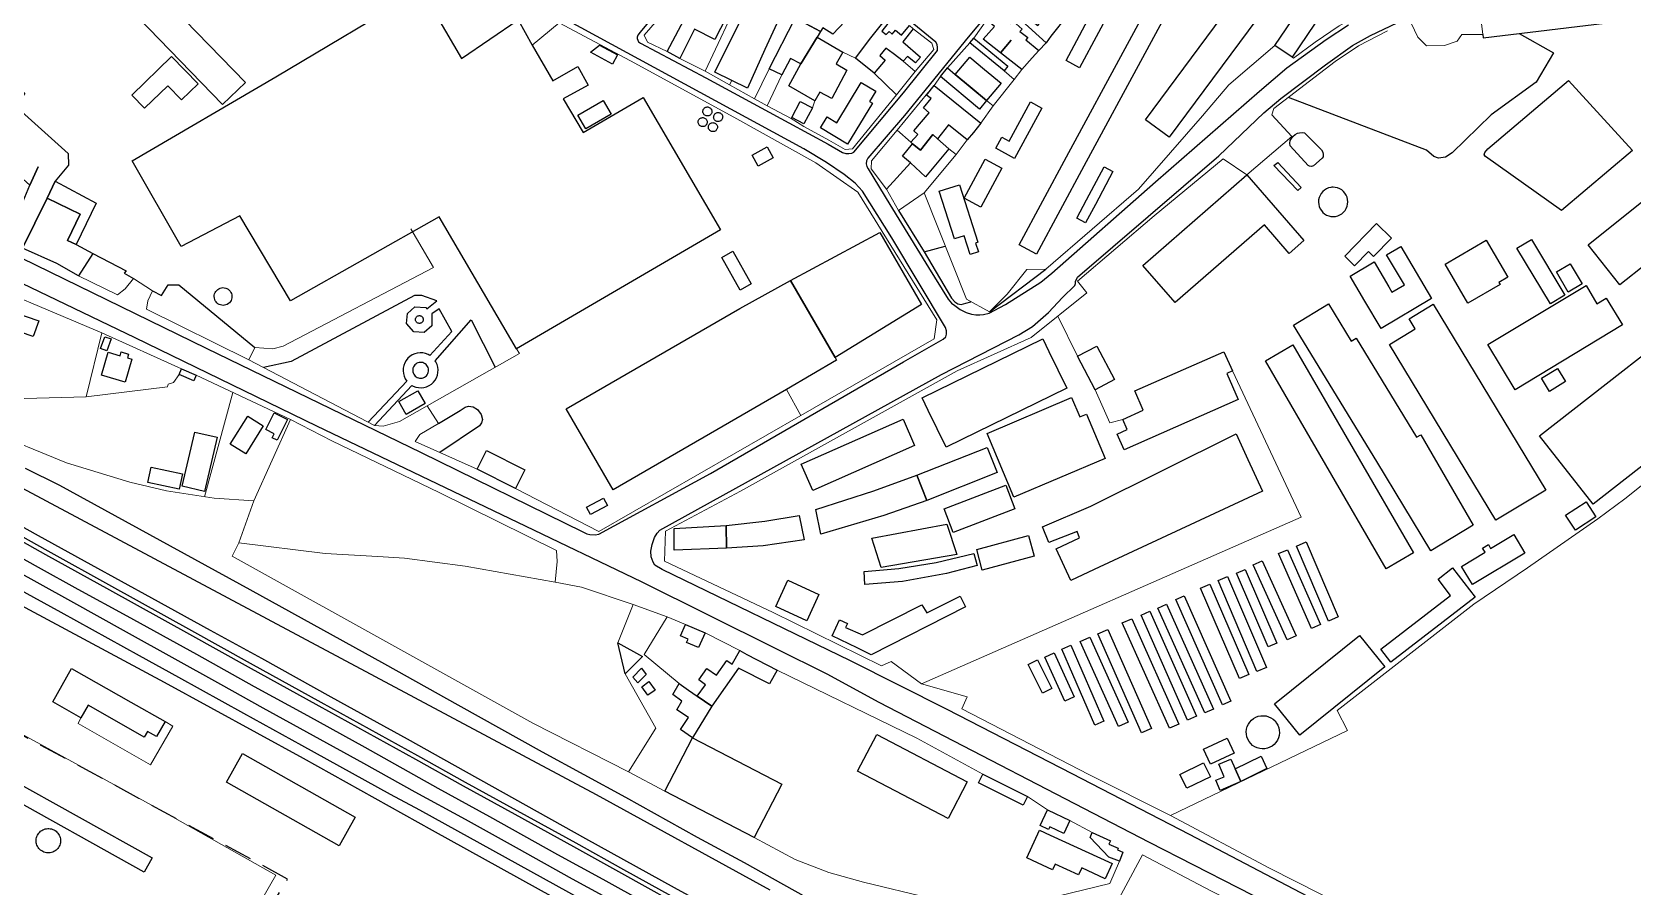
# Model space of a CAD drawing. Header units: metres. Extents: x -1319 to 2200, y -1209 to 1268.
# Drawn here: x -383 to 187, y -133 to 171 of the extents above; entities that cross this region are included whole.
import ezdxf

# ---------------------------------------------------------------- set-up
doc = ezdxf.new("R2010")
doc.units = ezdxf.units.M
doc.linetypes.add('DASHED', pattern=[15, 10, -5])
for name, color, linetype, lineweight, true_color in [('CALE_FERATA', 7, 'Continuous', 25, 0xa7b2b0), ('CLADIRI_CONTUR', 7, 'Continuous', 25, 0x4b5962), ('LIMITA_INTERVENTIE', 7, 'DASHED', 25, 0xb65143), ('PARCELE_CONTUR', 7, 'Continuous', 13, 0xb58c63), ('PAVAJ', 7, 'Continuous', 25, 0xd1d6d2), ('STRAZI', 7, 'Continuous', 25, 0xc4cccb)]:
    doc.layers.add(name, color=color, linetype=linetype, lineweight=lineweight, true_color=true_color)

msp = doc.modelspace()

# ---------------------------------------------------------------- linework, layer by layer
at = {"layer": 'CALE_FERATA'}
for points in [[(-634.89, 104.24), (-617.71, 93.17), (-597.64, 79.84), (-573.21, 68.67), (-554.71, 58.71), (-519.59, 39.44), (-482.85, 19.73), (-450.76, 1.71), (-391.86, -30.41), (-335.97, -60.48), (-286.45, -87.59), (-240.52, -113.23), (-184.91, -143.92), (-132.42, -173.74)], [(-148.1, -148.17), (-179.57, -130.81), (-195.72, -121.94), (-219.97, -108.39), (-238.35, -98.39), (-264.36, -83.78), (-284.8, -72.46), (-303.74, -62.13), (-324.32, -50.63), (-349.05, -37), (-366.5, -27.44), (-380.62, -19.62), (-402.65, -7.48), (-420.62, 2.5), (-445.62, 16.4), (-467.81, 28.63), (-489.61, 40.79), (-505.28, 49.51), (-518.4, 57.06), (-532.86, 64.9), (-539.68, 68.45), (-553.27, 75.67), (-561.47, 79.88), (-572.48, 85.08)], [(-531.05, 68.52), (-519.92, 64.73), (-507.46, 59.82), (-488.56, 51.18), (-459.33, 35.14), (-440.58, 24.81), (-418.64, 12.65), (-398.13, 1.36), (-380.73, -8.31), (-362.01, -18.6), (-340.44, -30.43), (-319.52, -42), (-301.32, -51.97), (-276.56, -65.67), (-262.57, -73.47), (-249.34, -80.61), (-236.49, -87.9), (-185.87, -116.18), (-154.33, -133.65), (-129.2, -147.38)], [(-498.01, 55.5), (-483.65, 50.52), (-472.44, 46.19), (-462.03, 42.02), (-450.02, 36.89), (-404.31, 18.06), (-182.12, -100.54), (-120.22, -134.38)], [(-512.77, 42.96), (-488.97, 28.85), (-472.41, 19.4), (-449.77, 6.91), (-425.6, -6.42), (-404.35, -18.18), (-372.71, -35.61), (-344.76, -51), (-330.8, -58.72), (-307.65, -71.47), (-286.96, -82.9), (-255.5, -100.33), (-244.98, -105.9), (-210.04, -125.31), (-147.92, -159.64), (-131.73, -168.46)], [(-385.38, 15.7), (-373.18, 9.7), (-305.38, -27.55), (-257.47, -54), (-231.39, -68.54), (-201.29, -85.35), (-171.69, -101.43), (-146.09, -115.72), (-129.42, -124.66)], [(-146.97, -143.04), (-172.97, -128.61), (-190, -119.16), (-210.99, -107.59), (-229.31, -97.48), (-246.34, -88.03), (-263.48, -78.5), (-280.7, -68.98), (-305.86, -55.13), (-326.77, -43.49), (-355.31, -27.7), (-378, -15.12), (-396.88, -4.57)], [(-146.24, -141.73), (-172.24, -127.3), (-189.28, -117.85), (-210.27, -106.27), (-228.58, -96.16), (-245.61, -86.72), (-262.75, -77.19), (-279.97, -67.67), (-305.13, -53.82), (-326.05, -42.18), (-354.58, -26.39), (-377.27, -13.81), (-396.16, -3.26)], [(-390, -20.01), (-369.3, -31.51), (-349.45, -42.61), (-315.86, -61.18), (-300.84, -69.64), (-264.91, -89.38), (-246.63, -99.49), (-228.79, -109.31), (-210.63, -119.38), (-190.59, -130.52), (-167.55, -143.04)], [(-129.42, -124.66), (-97.4, -142.63)]]:
    msp.add_lwpolyline(points, dxfattribs=at)
at = {"layer": 'CLADIRI_CONTUR'}
for points in [[(18.84, 224.01), (41.1, 266.62), (79.21, 339.17), (84.29, 336.23), (46.37, 264.14), (23.81, 221.3), (-9.99, 158.22), (-14.72, 160.85), (18.84, 224.01)], [(-31.53, 95.26), (-14.61, 126.54), (7.08, 166.66), (64.01, 271.93), (70.18, 268.59), (13.25, 163.32), (-8.44, 123.21), (-25.36, 91.92), (-31.53, 95.26)], [(82.06, 232.28), (90.48, 226.03), (21.9, 133.55), (13.48, 139.79), (82.06, 232.28)], [(-345.83, 193.17), (-306.98, 153.06), (-315.09, 145.21), (-360.18, 191.77), (-332.29, 218.79), (-326.05, 212.34), (-345.83, 193.17)], [(65.68, 162.1), (59.59, 166.22), (83.7, 201.88), (88.17, 208.49), (94.27, 204.37), (89.8, 197.76), (65.68, 162.1)], [(-131.42, 173.71), (-129.53, 177.4), (-131.26, 178.29), (-128.84, 183.92), (-137, 188.09), (-134.96, 191.81), (-129.25, 188.49), (-127.49, 190.7), (-134.25, 195.78), (-132.4, 198.21), (-122.57, 190.07), (-127.95, 183.5), (-120.84, 180.05), (-122.56, 176.52), (-117.73, 174.09), (-122.02, 164.79), (-128.23, 150.99), (-133.8, 153.8), (-133.8, 153.8), (-139.84, 156.66), (-131.42, 173.71)], [(-144.88, 186.77), (-148.49, 189.03), (-146.29, 192), (-138.88, 188.37), (-133.1, 185.26), (-135.14, 180.97), (-133.72, 180.33), (-139.82, 168.4), (-147.11, 172.03), (-152.35, 161.63), (-156.84, 164.04), (-144.88, 186.77)], [(-117.09, 178.47), (-106.7, 192.03), (-102.19, 188.48), (-106.3, 183.34), (-107.54, 184.22), (-110.77, 179.6), (-105.36, 176.76), (-101.64, 181.43), (-97.29, 177.84), (-93.58, 174.75), (-97.78, 170.24), (-101.37, 172.54), (-102.21, 171.2), (-107.6, 173.99), (-111.38, 175.74), (-117.09, 178.47)], [(-27.41, 180.41), (-26.31, 181.57), (-30.26, 185.18), (-29.77, 185.66), (-32.23, 187.82), (-30.14, 190.55), (-27.98, 188.85), (-25.73, 191.59), (-14.69, 182.93), (-17.06, 179.72), (-14.12, 177.16), (-20.23, 169.49), (-21.86, 167.21), (-30.67, 175.09), (-29.18, 176.85), (-31.75, 179.01), (-30.43, 180.58), (-26.34, 177.15), (-27.67, 175.57), (-27.67, 175.57), (-24.89, 173.34), (-22.44, 176.28), (-27.41, 180.41)], [(-347.26, 125.15), (-296.16, 155.09), (-244.33, 186.06), (-230.02, 161.52), (-209.9, 175.3), (-204.94, 166.29), (-197.59, 153.66), (-188.64, 158.68), (-184.94, 152.09), (-193.83, 147.21), (-186.75, 135.18), (-165.37, 147.7), (-137.85, 100.63), (-210.47, 58.16), (-238, 105.24), (-290.96, 75.29), (-308.97, 105.53), (-329.84, 94.69), (-347.26, 125.15)], [(-79.26, 161), (-83.14, 156.33), (-89.78, 161.75), (-84.31, 168.94), (-76.75, 178.44), (-75.62, 177.38), (-80.34, 171.3), (-78.79, 170.08), (-77.83, 171.17), (-76.67, 170.22), (-75.47, 171.67), (-73.44, 169.89), (-70.58, 173.33), (-69.18, 172.11), (-72.95, 167.49), (-72.95, 167.49), (-66.62, 162.06), (-68.41, 160), (-71.27, 162.28), (-72.75, 160.57), (-76.38, 163.36), (-78.98, 165.2), (-81.15, 162.61), (-79.26, 161)], [(-34.42, 174.03), (-33.57, 174.92), (-30.47, 172.02), (-31.23, 171.22), (-28.45, 169), (-29.14, 168.24), (-24.54, 164.41), (-26.85, 161.81), (-30.54, 157.67), (-38.1, 163.63), (-44.29, 168.52), (-40.3, 173), (-43.06, 175.29), (-40.1, 178.93), (-34.42, 174.03)], [(-109.18, 159.65), (-112.96, 161.6), (-116.02, 155.79), (-120.45, 157.89), (-111.38, 175.74), (-107.6, 173.99), (-102.21, 171.2), (-103.4, 169.19), (-109.18, 159.65)], [(-176.29, 159.59), (-184.1, 163.83), (-180.87, 166.27), (-174.5, 162.86), (-176.29, 159.59)], [(-98.22, 147.32), (-102.46, 149.63), (-104.26, 146.49), (-113.46, 151.88), (-109.18, 159.65), (-103.4, 169.19), (-94.33, 163.79), (-96.68, 159.67), (-92.8, 157.38), (-98.22, 147.32)], [(-35.5, 158.83), (-36.88, 157.14), (-49.06, 167.1), (-47.68, 168.79), (-35.5, 158.83)], [(-34.36, 168.14), (-34.36, 168.14), (-38.1, 163.63), (-34.36, 168.14)], [(-333.28, 162.3), (-323.85, 152.58), (-329.75, 146.87), (-334.62, 151.89), (-342.92, 143.84), (-347.48, 148.54), (-333.28, 162.3)], [(-48.98, 151.49), (-54.26, 155.88), (-49.1, 162.07), (-43.83, 157.67), (-37.93, 152.76), (-43.08, 146.57), (-48.98, 151.49)], [(-43.08, 146.57), (-45.58, 143.57), (-59.55, 155.21), (-57.05, 158.21), (-54.26, 155.88), (-43.08, 146.57)], [(-409.67, 113.71), (-407.18, 112.69), (-404.04, 118.91), (-386.17, 110.78), (-383.76, 116.42), (-380.77, 123.01), (-383.76, 116.42), (-399.24, 130.33), (-395.09, 135.23), (-397.1, 136.99), (-420.94, 111), (-425.99, 113.82), (-401.14, 140.63), (-389.8, 152.79), (-385.55, 149.16), (-389.14, 144.79), (-370.14, 127.71), (-369.96, 123.54), (-374.68, 117.87), (-377.61, 111.86), (-386.39, 94.09), (-412.42, 107.6), (-409.67, 113.71)], [(-82.54, 149.92), (-84.77, 146.25), (-83.76, 145.63), (-92.61, 131.04), (-102.22, 136.87), (-99.84, 140.79), (-96.41, 138.71), (-87.7, 153.05), (-82.54, 149.92)], [(-63.49, 142.25), (-65.5, 143.98), (-62.88, 147.31), (-64.49, 148.58), (-61.81, 151.92), (-45.12, 138.52), (-47.8, 135.18), (-49.99, 132.56), (-56.63, 137.9), (-60.62, 133.01), (-62.28, 134.47), (-66.68, 128.96), (-69.43, 131.22), (-70.06, 131.75), (-67.6, 134.53), (-69.05, 135.87), (-63.49, 142.25)], [(-185.78, 136.56), (-188.58, 141.4), (-179.57, 146.6), (-176.78, 141.76), (-185.78, 136.56)], [(-142.05, 144.26), (-141.81, 144.17), (-141.59, 144.05), (-141.39, 143.89), (-141.22, 143.71), (-141.09, 143.49), (-140.98, 143.27), (-140.92, 143.02), (-140.89, 142.77), (-140.9, 142.52), (-140.95, 142.27), (-141.04, 142.04), (-141.16, 141.82), (-141.32, 141.62), (-141.51, 141.45), (-141.72, 141.31), (-141.95, 141.21), (-142.19, 141.14), (-142.44, 141.12), (-142.69, 141.13), (-142.94, 141.18), (-143.18, 141.27), (-143.39, 141.39), (-143.59, 141.55), (-143.76, 141.73), (-143.9, 141.95), (-144, 142.17), (-144.07, 142.42), (-144.1, 142.67), (-144.09, 142.92), (-144.03, 143.17), (-143.95, 143.4), (-143.82, 143.62), (-143.66, 143.82), (-143.48, 143.99), (-143.27, 144.13), (-143.04, 144.23), (-142.79, 144.3), (-142.54, 144.32), (-142.29, 144.31), (-142.05, 144.26)], [(-109.42, 146.32), (-105.13, 144.04), (-108.21, 138.27), (-112.49, 140.56), (-109.42, 146.32)], [(-35.01, 132.17), (-27.44, 146.11), (-23.43, 143.94), (-33.17, 125.99), (-39.84, 129.61), (-37.67, 133.62), (-35.01, 132.17)], [(-144, 140.53), (-143.75, 140.47), (-143.51, 140.39), (-143.29, 140.26), (-143.1, 140.1), (-142.93, 139.92), (-142.79, 139.71), (-142.69, 139.48), (-142.62, 139.23), (-142.59, 138.98), (-142.6, 138.73), (-142.65, 138.49), (-142.74, 138.25), (-142.87, 138.03), (-143.02, 137.83), (-143.21, 137.66), (-143.42, 137.53), (-143.65, 137.42), (-143.89, 137.36), (-144.14, 137.33), (-144.4, 137.34), (-144.64, 137.39), (-144.88, 137.48), (-145.1, 137.6), (-145.29, 137.76), (-145.46, 137.95), (-145.6, 138.16), (-145.71, 138.39), (-145.77, 138.63), (-145.8, 138.88), (-145.79, 139.13), (-145.74, 139.38), (-145.65, 139.61), (-145.53, 139.83), (-145.37, 140.03), (-145.18, 140.2), (-144.97, 140.34), (-144.74, 140.44), (-144.5, 140.51), (-144.25, 140.54), (-144, 140.53)], [(-140.09, 138.68), (-139.85, 138.59), (-139.63, 138.47), (-139.44, 138.31), (-139.27, 138.12), (-139.13, 137.91), (-139.03, 137.68), (-138.96, 137.44), (-138.93, 137.19), (-138.94, 136.94), (-138.99, 136.69), (-139.08, 136.46), (-139.21, 136.24), (-139.36, 136.04), (-139.55, 135.87), (-139.76, 135.73), (-139.99, 135.63), (-140.23, 135.56), (-140.48, 135.53), (-140.74, 135.55), (-140.98, 135.6), (-141.22, 135.69), (-141.44, 135.81), (-141.63, 135.97), (-141.8, 136.15), (-141.94, 136.36), (-142.05, 136.59), (-142.11, 136.84), (-142.14, 137.09), (-142.13, 137.34), (-142.08, 137.59), (-141.99, 137.82), (-141.86, 138.04), (-141.71, 138.24), (-141.52, 138.41), (-141.31, 138.54), (-141.08, 138.65), (-140.84, 138.72), (-140.59, 138.74), (-140.34, 138.73), (-140.09, 138.68)], [(-138.72, 142.33), (-138.47, 142.32), (-138.22, 142.27), (-137.99, 142.18), (-137.77, 142.05), (-137.57, 141.9), (-137.4, 141.71), (-137.26, 141.5), (-137.16, 141.27), (-137.09, 141.03), (-137.06, 140.78), (-137.08, 140.53), (-137.13, 140.28), (-137.22, 140.04), (-137.34, 139.82), (-137.5, 139.63), (-137.68, 139.46), (-137.89, 139.32), (-138.12, 139.22), (-138.37, 139.15), (-138.62, 139.12), (-138.87, 139.13), (-139.12, 139.18), (-139.35, 139.27), (-139.57, 139.4), (-139.77, 139.55), (-139.94, 139.74), (-140.08, 139.95), (-140.18, 140.18), (-140.25, 140.42), (-140.27, 140.67), (-140.26, 140.93), (-140.21, 141.17), (-140.12, 141.41), (-140, 141.63), (-139.84, 141.82), (-139.65, 141.99), (-139.44, 142.13), (-139.21, 142.24), (-138.97, 142.3), (-138.72, 142.33)], [(-56.48, 129.41), (-64.8, 119.48), (-70.19, 124.48), (-73.01, 126.83), (-69.43, 131.22), (-66.68, 128.96), (-62.28, 134.47), (-60.62, 133.01), (-56.48, 129.41)], [(-119.04, 126.22), (-124.38, 123.25), (-126.53, 127.13), (-121.19, 130.09), (-119.04, 126.22)], [(-45.13, 108.62), (-51.11, 111.84), (-43.64, 125.73), (-37.65, 122.51), (-45.13, 108.62)], [(-7.82, 103.1), (-10.97, 104.78), (-7.51, 111.29), (-1.24, 123.05), (1.91, 121.37), (-4.35, 109.61), (-7.82, 103.1)], [(49.56, 120.11), (69.89, 96.77), (64.64, 92.19), (55.81, 102.32), (24.09, 74.68), (12.59, 87.89), (49.56, 120.11)], [(-370.29, 96.74), (-365.86, 106.19), (-377.61, 111.86), (-374.68, 117.87), (-360.11, 110.12), (-367.29, 95.32), (-370.29, 96.74)], [(-47.04, 95.87), (-46.02, 92.69), (-48.96, 91.75), (-51.12, 98.49), (-54.49, 97.4), (-59.92, 114.31), (-52.79, 116.6), (-46.23, 96.13), (-47.04, 95.87)], [(-365.86, 106.19), (-370.29, 96.74), (-367.29, 95.32), (-361.37, 92.11), (-366.39, 84.17), (-374.13, 88.62), (-374.13, 88.62), (-386.39, 94.09), (-377.61, 111.86), (-365.86, 106.19)], [(172.85, 2.9), (153.83, 27.25), (217.94, 77.33), (261.52, 111.37), (280.75, 86.76), (278.51, 85.01), (280.83, 82.05), (270.8, 74.21), (268.28, 77.44), (172.85, 2.9)], [(201.6, 96.24), (182.42, 80.98), (171.05, 95.27), (190.23, 110.53), (201.6, 96.24)], [(101.06, 97.6), (94.65, 91.06), (92.84, 92.83), (87.91, 87.8), (84.41, 91.24), (95.76, 102.81), (101.06, 97.6)], [(-66.32, 73.98), (-97.05, 55.14), (-112.95, 82.5), (-81.14, 99.6), (-66.32, 73.98)], [(134.84, 96.94), (142.52, 83.74), (139.31, 81.87), (139.72, 81.16), (128.23, 74.47), (120.14, 88.38), (134.84, 96.94)], [(157.66, 74.22), (145.76, 94.09), (150.88, 97.16), (162.78, 77.28), (157.66, 74.22)], [(-130.79, 79.07), (-137.38, 90.71), (-133.45, 92.94), (-126.86, 81.3), (-130.79, 79.07)], [(97.35, 65.49), (91.58, 75.23), (86.35, 84.06), (94.88, 89.12), (100.11, 80.28), (101.25, 78.35), (105.65, 80.95), (99.33, 91.62), (104.4, 94.62), (115.34, 76.15), (97.35, 65.49)], [(164.03, 78.43), (159.82, 85.57), (164.73, 88.46), (168.93, 81.32), (164.03, 78.43)], [(-314.01, 79.85), (-313.55, 79.67), (-313.13, 79.42), (-312.74, 79.1), (-312.42, 78.73), (-312.15, 78.31), (-311.95, 77.86), (-311.83, 77.38), (-311.78, 76.88), (-311.81, 76.39), (-311.92, 75.9), (-312.1, 75.44), (-312.35, 75.02), (-312.67, 74.63), (-313.04, 74.31), (-313.46, 74.04), (-313.91, 73.84), (-314.39, 73.72), (-314.89, 73.67), (-315.38, 73.7), (-315.87, 73.81), (-316.33, 73.99), (-316.75, 74.25), (-317.14, 74.56), (-317.46, 74.93), (-317.73, 75.35), (-317.93, 75.81), (-318.05, 76.29), (-318.1, 76.78), (-318.07, 77.27), (-317.96, 77.76), (-317.78, 78.22), (-317.52, 78.64), (-317.21, 79.03), (-316.84, 79.36), (-316.42, 79.62), (-315.96, 79.82), (-315.48, 79.94), (-314.99, 79.99), (-314.5, 79.96), (-314.01, 79.85)], [(-114.3, 43.69), (-176.09, 7.97), (-192.75, 36.78), (-130.96, 72.51), (-112.95, 82.5), (-97.05, 55.14), (-96.48, 54.14), (-114.3, 43.69)], [(174.24, 74.27), (177.54, 76.26), (183.31, 66.69), (145.09, 43.65), (135.42, 59.69), (170.34, 80.73), (174.24, 74.27)], [(78.66, 74.22), (86.77, 60.9), (88.49, 61.95), (109.96, 26.7), (111.53, 27.62), (130.13, -4.56), (115.08, -13.74), (95.87, 18.14), (66.22, 66.64), (78.66, 74.22)], [(-382.55, 62.59), (-391.89, 65.85), (-389.95, 71.43), (-380.6, 68.17), (-382.55, 62.59)], [(-245.38, 69.99), (-245.16, 70.02), (-244.94, 70.02), (-244.73, 69.99), (-244.52, 69.92), (-244.33, 69.82), (-244.15, 69.7), (-244, 69.54), (-243.87, 69.37), (-243.77, 69.17), (-243.7, 68.96), (-243.67, 68.75), (-243.67, 68.53), (-243.7, 68.32), (-243.77, 68.11), (-243.87, 67.91), (-244, 67.74), (-244.15, 67.58), (-244.33, 67.46), (-244.52, 67.36), (-244.73, 67.29), (-244.94, 67.26), (-245.16, 67.26), (-245.38, 67.29), (-245.58, 67.36), (-245.78, 67.46), (-245.95, 67.58), (-246.11, 67.74), (-246.24, 67.92), (-246.34, 68.11), (-246.4, 68.32), (-246.44, 68.53), (-246.44, 68.75), (-246.4, 68.96), (-246.34, 69.17), (-246.24, 69.37), (-246.11, 69.54), (-245.95, 69.7), (-245.78, 69.82), (-245.58, 69.92), (-245.38, 69.99)], [(100.35, 59.77), (109.53, 65.32), (107.37, 68.88), (115.96, 74.07), (155.97, 7.89), (138.21, -2.85), (100.35, 59.77)], [(-358.55, 58.32), (-357.02, 62.52), (-354.81, 61.71), (-356.35, 57.51), (-358.55, 58.32)], [(-355.8, 56.97), (-351.62, 55.74), (-351.21, 57.13), (-348.58, 56.36), (-348.99, 54.96), (-347.37, 54.48), (-349.78, 46.33), (-358.21, 48.82), (-355.8, 56.97)], [(-57.45, 23.15), (-63.86, 36.24), (-66.05, 40.7), (-23.12, 61.75), (-20.93, 57.28), (-14.51, 44.2), (-57.45, 23.15)], [(-4.42, 43.61), (-10.71, 55.54), (-3.79, 59.2), (2.51, 47.27), (-4.42, 43.61)], [(5.94, 22.23), (3.45, 27.87), (7.01, 29.45), (5.41, 33.06), (12.71, 36.33), (9.69, 43.3), (41.41, 57.19), (44.49, 50.42), (42.44, 49.45), (46.54, 40.21), (5.94, 22.23)], [(56.16, 53.88), (65.96, 59.58), (108.97, -14.4), (99.18, -20.1), (56.16, 53.88)], [(-324.5, 48.83), (-325.39, 46.8), (-330.61, 49.09), (-329.72, 51.12), (-324.5, 48.83)], [(157.34, 43.05), (154.47, 47.75), (160.18, 51.23), (163.05, 46.52), (157.34, 43.05)], [(-249.7, 34.87), (-252.31, 39.39), (-245.63, 43.25), (-243.02, 38.73), (-249.7, 34.87)], [(-9.9, 33.93), (-7.52, 34.94), (-0.84, 19.15), (-33.34, 5.41), (-42.93, 28.11), (-12.81, 40.84), (-9.9, 33.93)], [(-300.61, 30.8), (-306.87, 20.84), (-312.4, 24.31), (-306.14, 34.28), (-300.61, 30.8)], [(-295.72, 25.69), (-297.44, 26.55), (-296.73, 27.95), (-299.7, 29.45), (-296.71, 35.39), (-292.02, 33.03), (-295.72, 25.69)], [(-329.47, 9.26), (-325.04, 28.52), (-317.08, 26.69), (-321.51, 7.43), (-329.47, 9.26)], [(-68.7, 23.79), (-104.94, 7.79), (-109.08, 17.17), (-72.84, 33.17), (-68.7, 23.79)], [(-39.28, 14.12), (-64.41, 4.21), (-67.96, 13.21), (-42.83, 23.12), (-39.28, 14.12)], [(-23.14, -5.16), (-5.97, 2.2), (45.79, 27.97), (49.96, 18.8), (55.19, 7.56), (-4.73, -20.35), (-13.08, -24.24), (-18.31, -13), (-9.96, -9.11), (-10.88, -6.88), (-20.87, -10.76), (-23.14, -5.16)], [(-207.55, 15.14), (-210.88, 8.5), (-224.51, 15.33), (-221.18, 21.98), (-207.55, 15.14)], [(-330.53, 8.23), (-341.71, 10.58), (-340.55, 16.1), (-329.38, 13.75), (-330.53, 8.23)], [(-79.68, -1.14), (-102.08, -7.8), (-103.87, 0.98), (-83.27, 7.65), (-67.96, 13.21), (-64.41, 4.21), (-79.68, -1.14)], [(-33.01, 1.21), (-54.97, -7.21), (-58.23, 1.28), (-36.27, 9.7), (-33.01, 1.21)], [(-178.08, 2.42), (-184.11, -0.79), (-185.53, 1.86), (-179.5, 5.08), (-178.08, 2.42)], [(166.55, -6.39), (163.06, -0.97), (170.38, 3.75), (173.87, -1.67), (166.55, -6.39)], [(-154.28, -5.81), (-135.76, -4.76), (-135.72, -12.74), (-154.3, -13.46), (-154.28, -5.81)], [(-108.01, -9.85), (-122.62, -11.97), (-135.72, -12.74), (-135.76, -4.76), (-122.1, -3.19), (-109.8, -1.17), (-108.01, -9.85)], [(-53.73, -14.99), (-80.61, -19.68), (-83.92, -9.17), (-57.28, -4.23), (-53.73, -14.99)], [(-44.61, -20.61), (-46.59, -13.29), (-28.15, -8.31), (-26.18, -15.63), (-44.61, -20.61)], [(70.74, -10.5), (82.13, -37.22), (78.59, -38.73), (67.2, -12.01), (70.74, -10.5)], [(134.39, -14.24), (133.5, -12.76), (135.58, -11.52), (136.38, -12.85), (144.59, -7.95), (148.56, -14.59), (129.87, -25.75), (125.99, -19.25), (134.39, -14.24)], [(-61.08, -17.92), (-47.69, -14.63), (-46.48, -18.98), (-57.31, -21.77), (-73.02, -24.62), (-86.41, -25.76), (-86.67, -21.07), (-74.37, -20.01), (-61.08, -17.92)], [(75.78, -39.91), (72.55, -41.33), (60.85, -14.73), (64.08, -13.31), (75.78, -39.91)], [(57.12, -47.9), (45.88, -21.69), (48.97, -20.36), (60.21, -46.57), (57.12, -47.9)], [(63.96, -45.37), (51.85, -18.76), (54.97, -17.34), (67.09, -43.95), (63.96, -45.37)], [(122.05, -29.57), (117.64, -23.84), (122.84, -19.83), (130.82, -30.17), (100.8, -53.31), (97.24, -48.69), (122.05, -29.57)], [(-107.05, -38.62), (-118.11, -33.57), (-113.83, -24.22), (-102.78, -29.27), (-107.05, -38.62)], [(36.38, -25.64), (50.29, -57.78), (47, -59.21), (33.09, -27.07), (36.38, -25.64)], [(56.53, -55.21), (53.17, -56.65), (39.33, -24.27), (42.69, -22.83), (56.53, -55.21)], [(-98.07, -43.99), (-95.51, -38.28), (-92.63, -39.59), (-93.36, -41.07), (-87.24, -43.66), (-66.12, -32.9), (-64.36, -35.76), (-52.54, -29.83), (-50.56, -33.67), (-84.13, -50.73), (-89.2, -48.24), (-89.2, -48.24), (-98.07, -43.99)], [(34.63, -71.43), (17.9, -34.13), (20.98, -32.75), (37.71, -70.05), (34.63, -71.43)], [(43.88, -67.24), (40.85, -68.58), (24.27, -31.1), (27.3, -29.76), (43.88, -67.24)], [(25.41, -75.39), (22.07, -76.89), (5.23, -39.4), (8.58, -37.9), (25.41, -75.39)], [(28.48, -73.96), (11.89, -36.62), (15.08, -35.21), (31.66, -72.55), (28.48, -73.96)], [(-143.33, -42.88), (-145.71, -48.16), (-149.88, -46.36), (-149.37, -45.12), (-152.12, -43.96), (-150.29, -39.92), (-143.33, -42.88)], [(3.91, -76.3), (-9.81, -46.05), (-6.36, -44.48), (7.37, -74.74), (3.91, -76.3)], [(15.68, -76.95), (12.11, -78.54), (-3.52, -43.28), (0.05, -41.7), (15.68, -76.95)], [(98.69, -55), (68.45, -79.38), (59.47, -68.24), (89.71, -43.86), (98.69, -55)], [(-171.73, -57.48), (-174.33, -46.53), (-165.65, -51.29), (-171.73, -57.48)], [(-131.48, -55.5), (-131.48, -55.5), (-140.91, -69.05), (-146.18, -65.43), (-143.2, -61.43), (-145.56, -59.71), (-142.69, -55.65), (-139.23, -58.01), (-135.54, -52.75), (-133.66, -54.03), (-130.89, -49.27), (-128.4, -50.65), (-117.62, -56.22), (-120.36, -61.09), (-131.48, -55.5)], [(-11.89, -65.69), (-15.23, -67.22), (-22.4, -51.56), (-19.06, -50.03), (-11.89, -65.69)], [(-1.37, -74.43), (-4.58, -75.81), (-16.26, -48.7), (-13.05, -47.32), (-1.37, -74.43)], [(-341.9, -78.03), (-343.03, -80.02), (-351.95, -74.97), (-363.01, -68.7), (-365.53, -73.15), (-375.6, -67.44), (-368.89, -55.6), (-347.76, -67.58), (-335.61, -74.46), (-338.67, -79.86), (-341.9, -78.03)], [(-167.32, -60.76), (-169, -58.71), (-165.93, -55.46), (-164.3, -57.7), (-167.32, -60.76)], [(-23.22, -64.38), (-28.24, -54.17), (-24.93, -52.55), (-19.92, -62.76), (-23.22, -64.38)], [(-163.66, -65.15), (-165.85, -62.17), (-163.31, -60.3), (-161.12, -63.29), (-163.66, -65.15)], [(-153.34, -70.35), (-151.6, -67.22), (-154.83, -64.91), (-152.59, -60.92), (-149.28, -63.32), (-146.18, -65.43), (-140.91, -69.05), (-147.76, -80.3), (-152.03, -77.39), (-149.24, -73.12), (-153.34, -70.35)], [(55.48, -72.43), (56.4, -72.53), (57.3, -72.78), (58.14, -73.16), (58.91, -73.68), (59.6, -74.3), (60.17, -75.03), (60.63, -75.83), (60.95, -76.7), (61.14, -77.61), (61.18, -78.54), (61.07, -79.46), (60.82, -80.35), (60.44, -81.19), (59.93, -81.97), (59.3, -82.65), (58.58, -83.23), (57.77, -83.68), (56.9, -84.01), (55.99, -84.19), (55.07, -84.23), (54.15, -84.13), (53.26, -83.88), (52.41, -83.49), (51.64, -82.98), (50.96, -82.36), (50.38, -81.63), (49.92, -80.82), (49.6, -79.96), (49.41, -79.05), (49.37, -78.12), (49.48, -77.2), (49.73, -76.31), (50.11, -75.47), (50.62, -74.69), (51.25, -74.01), (51.97, -73.43), (52.78, -72.98), (53.65, -72.65), (54.56, -72.47), (55.48, -72.43)], [(-56.79, -109.04), (-89.02, -92.23), (-82.18, -79.11), (-49.95, -95.93), (-56.79, -109.04)], [(-125.84, -115.81), (-157.63, -99.3), (-147.76, -80.3), (-115.97, -96.82), (-125.84, -115.81)], [(36.64, -89.73), (34.11, -84.39), (42.53, -80.4), (45.06, -85.74), (36.64, -89.73)], [(-267.88, -108.59), (-273.66, -118.79), (-313.77, -96.04), (-307.99, -85.85), (-267.88, -108.59)], [(34.15, -89.19), (36.59, -94.16), (28.17, -98.29), (25.73, -93.33), (34.15, -89.19)], [(39.6, -89.73), (43.93, -87.88), (45.45, -91.37), (47.39, -95.8), (40.12, -99.05), (38.56, -95.4), (41.48, -94.16), (39.6, -89.73)], [(47.39, -95.8), (45.45, -91.37), (54.67, -86.84), (56.64, -91.22), (47.39, -95.8)], [(-343.01, -128.16), (-395.06, -99.18), (-392.21, -94.06), (-340.16, -123.03), (-343.01, -128.16)], [(-30.07, -104.27), (-46, -96.32), (-44.45, -93.21), (-28.52, -101.16), (-30.07, -104.27)], [(-13.43, -109.71), (-15.61, -114.37), (-20.59, -112.03), (-21.02, -112.95), (-24.03, -111.54), (-21.42, -105.97), (-13.43, -109.71)], [(-381.21, -115.4), (-381.03, -114.98), (-380.8, -114.58), (-380.53, -114.22), (-380.23, -113.88), (-379.89, -113.57), (-379.52, -113.31), (-379.13, -113.08), (-378.71, -112.89), (-378.28, -112.75), (-377.83, -112.66), (-377.38, -112.61), (-376.93, -112.61), (-376.47, -112.66), (-376.03, -112.75), (-375.59, -112.89), (-375.18, -113.08), (-374.78, -113.31), (-374.41, -113.57), (-374.08, -113.88), (-373.77, -114.22), (-373.5, -114.58), (-373.28, -114.98), (-373.09, -115.4), (-372.95, -115.83), (-372.86, -116.27), (-372.81, -116.73), (-372.81, -117.18), (-372.86, -117.64), (-372.95, -118.08), (-373.09, -118.51), (-373.28, -118.93), (-373.5, -119.32), (-373.77, -119.69), (-374.08, -120.03), (-374.41, -120.34), (-374.78, -120.6), (-375.18, -120.83), (-375.59, -121.02), (-376.03, -121.16), (-376.47, -121.25), (-376.93, -121.3), (-377.38, -121.3), (-377.83, -121.25), (-378.28, -121.16), (-378.71, -121.02), (-379.13, -120.83), (-379.52, -120.6), (-379.89, -120.34), (-380.23, -120.03), (-380.53, -119.69), (-380.8, -119.32), (-381.03, -118.93), (-381.21, -118.51), (-381.36, -118.08), (-381.45, -117.64), (-381.5, -117.18), (-381.5, -116.73), (-381.45, -116.27), (-381.36, -115.83), (-381.21, -115.4)], [(-19.57, -127.26), (-24.95, -124.78), (-28.75, -123.03), (-24.23, -113.2), (-20.42, -114.95), (1.59, -125.08), (-0.9, -130.48), (-9.21, -126.65), (-10.35, -129.14), (-18.67, -125.31), (-19.57, -127.26)], [(-6.23, -115.78), (-5.55, -114), (0.97, -117.03), (0.38, -118.15), (3.74, -119.64), (3.5, -120.16), (5.45, -121.06), (4.19, -124.28), (0.42, -122.79), (-6.23, -115.78)]]:
    msp.add_lwpolyline(points, close=True, dxfattribs=at)
at = {"layer": 'LIMITA_INTERVENTIE'}
msp.add_lwpolyline([(-777.95, -92.81), (-708.79, -205.91), (-637.4, -319.06), (-621.32, -348.3), (-602.52, -376.86), (-577.73, -400.07), (-531.44, -357), (-471.65, -306.41), (-388.05, -236.36), (-327.6, -183.05), (-308.76, -150.97), (-299.9, -144.02), (-291.98, -130.58), (-507.35, -13.82), (-531.17, -0.14), (-554.31, 15.8), (-573.48, 33), (-777.95, -92.81)], close=True, dxfattribs=at)
at = {"layer": 'PARCELE_CONTUR'}
for points in [[(95.86, 208.69), (98.55, 204.79), (120.7, 190.58), (101.91, 183.02), (90.84, 177.87), (82.48, 173.25), (73.85, 167.44), (66.17, 161.68), (65.68, 162.1)], [(-148.49, 189.03), (-165.07, 169.84), (-163.84, 167.4), (-156.84, 164.04)], [(-130.38, 184.71), (-143.26, 157.03), (-152.35, 161.63)], [(108.13, 174.13), (110.4, 169.18), (113.51, 166.11), (119.89, 166.15), (124.43, 167.75), (126.08, 170.18), (133.56, 170.18), (131.91, 183.71)], [(-109.19, 34.51), (-61.71, 61.73), (-60.79, 68.5), (-88.89, 114.04), (-103.94, 124.38), (-133.09, 140.64), (-169.9, 160.76), (-195.28, 174.25), (-204.94, 166.29)], [(44.49, 50.42), (68.93, -1.7), (-66.28, -61.11), (-77.11, -53.17), (-80.56, -54.68), (-119.05, -35.65), (-157.83, -17.41), (-157.45, -6.78), (-130.77, 7.55), (-53.59, 50.32), (-27.2, 62.25), (-7.41, 78.17), (-10.77, 82.33), (16.54, 105.52), (41.16, 125.86), (49.56, 120.11), (65.61, 133.84), (58.47, 141.49), (59.22, 143.72), (81.07, 160.56), (89.31, 166.07), (99.6, 171.4)], [(-69.18, 172.11), (-62.64, 167.06), (-61.91, 164.8), (-68.55, 156.94)], [(-43.06, 175.29), (-47.68, 168.79)], [(-65.34, 113.72), (-50.29, 75.84), (-42.04, 71.41), (-35.78, 77.63), (-28.79, 86.49), (-22, 86.57), (10.96, 115.05), (33.79, 141.17), (43.18, 152.17), (59.59, 166.22)], [(-57.05, 158.21), (-49.06, 167.1)], [(-24.54, 164.41), (-21.86, 167.21)], [(-94.33, 163.79), (-89.78, 161.75)], [(-72.75, 160.57), (-68.55, 156.94), (-75.16, 148.69)], [(-143.26, 157.03), (-134.63, 152.18), (-133.8, 153.8)], [(-120.45, 157.89), (-125.77, 147.22), (-134.63, 152.18)], [(-116.02, 155.79), (-121.19, 144.74), (-125.77, 147.22)], [(-112.71, 140.17), (-108.11, 137.31), (-99.25, 132.46), (-93.41, 129.14), (-90.82, 129.37), (-75.16, 148.69), (-83.14, 156.33)], [(-59.55, 155.21), (-61.81, 151.92)], [(-43.08, 146.57), (-40.71, 144.69), (-33.3, 154.12)], [(-36.88, 157.14), (-33.3, 154.12), (-30.54, 157.67)], [(-63.96, 149.38), (-74.88, 136.02), (-70.06, 131.75)], [(-121.19, 144.74), (-112.71, 140.17), (-112.49, 140.56)], [(-104.26, 146.49), (-105.13, 144.04)], [(-40.71, 144.69), (-45.12, 138.52)], [(-70.19, 124.48), (-78.78, 115.09), (-84.2, 122.27), (-84.05, 125.1), (-74.88, 136.02)], [(-49.99, 132.56), (-53.96, 127.39), (-56.48, 129.41)], [(-53.96, 127.39), (-65.34, 113.72), (-74.42, 107.46), (-78.78, 115.09)], [(-248.09, 100.93), (-240.02, 87.15), (-293.51, 59.13), (-297.25, 58.2), (-303.68, 58.67), (-305.78, 54.3), (-260.99, 30.94), (-257.96, 30.68), (-252.16, 32.37), (-242.29, 37.91), (-238.22, 31.65), (-244.85, 27.66), (-246.49, 25.22), (-224.51, 15.33)], [(-411.04, 86.2), (-358.08, 63.94), (-363.65, 41.16), (-390.09, 40.36), (-406.28, 41.67), (-425.47, 45.03)], [(-366.39, 84.17), (-352.59, 77.45), (-349.81, 79.55), (-346.87, 83.25), (-340.02, 78.88), (-341.79, 75.27), (-342.17, 72.37), (-305.78, 54.3)], [(-10.71, 55.54), (-17.78, 69.83)], [(-358.08, 63.94), (-329.72, 51.12)], [(-242.29, 37.91), (-209.42, 56.55), (-210.47, 58.16)], [(-398.19, 41.01), (-399.16, 29.22), (-370.73, 17.65), (-348.1, 10.76), (-335.13, 7.68), (-318.06, 4.97), (-304, 4.09), (-290.99, 32.99), (-324.5, 48.83)], [(-363.65, 41.16), (-334.75, 44.68), (-334.53, 45.67), (-332.59, 46.25), (-330.61, 49.09)], [(-311.45, 42.66), (-321.51, 5.52)], [(-210.88, 8.5), (-181.12, -6.88), (-109.19, 34.51), (-114.3, 43.69)], [(-4.42, 43.61), (0.82, 31.83), (5.41, 33.06)], [(-304, 4.09), (-309.34, -10.85), (-278.65, -14.66), (-259.82, -15.69), (-250.3, -16.35), (-228.69, -19.13), (-196.75, -24.84), (-196.02, -17.52), (-196.24, -13.56), (-237.99, 7.02), (-276.16, 25.48), (-290.99, 32.99)], [(208.65, 24.31), (184.18, 4.82), (174.59, -2.36), (149.53, -19.8), (130.41, -32.69), (81.7, -70.56), (85.43, -77.67), (22.43, -107.92), (57.67, -126.68), (111.81, -154.11), (127.19, -161.11), (144.3, -169.72), (192.87, -195.57), (244.13, -222.27)], [(-543.74, -4.54), (-541.49, -2.74), (-537.38, -0.91), (-528.67, -0.76), (-474.64, -30.54), (-413.54, -64.24), (-337.58, -105.85), (-296.19, -129.22), (-303.88, -142.62), (-309.66, -147.38), (-306.15, -150.39), (-286.31, -160.98)], [(-309.34, -10.85), (-311.65, -15.65), (-247.33, -51.4), (-204.69, -75.06), (-170.63, -92.42)], [(-196.75, -24.84), (-187.33, -26.71), (-168.87, -32.79), (-156.84, -37.28)], [(-174.33, -46.53), (-168.87, -32.79)], [(-152.59, -60.92), (-165.01, -50.63), (-156.84, -37.28), (-150.29, -39.92)], [(-143.33, -42.88), (-130.89, -49.27)], [(-117.62, -56.22), (-67.88, -80.43), (-44.45, -93.21)], [(-171.73, -57.48), (-160.89, -76.82), (-170.63, -92.42), (-157.63, -99.3)], [(-66.28, -61.11), (-49.95, -65.66), (-51.85, -69.99), (-6.72, -93.31), (22.43, -107.92)], [(-335.61, -74.46), (-332.84, -76.12), (-340.75, -89.93), (-366.54, -75.17), (-365.53, -73.15)], [(-28.52, -101.16), (-21.42, -105.97)], [(-13.43, -109.71), (-5.55, -114)], [(-125.84, -115.81), (-111.19, -123.62), (-99.25, -128.23), (-86.94, -131.75), (-63.28, -137.39), (-54.05, -139.07), (-47.16, -139.95), (-36.91, -140.25), (-27.02, -139), (0.82, -132.19), (4.19, -124.28)], [(34.03, -200.02), (-18.11, -178.74), (12.47, -121.91), (36.73, -134.81), (63.39, -148.16)]]:
    msp.add_lwpolyline(points, dxfattribs=at)
at = {"layer": 'PAVAJ'}
for points in [[(133.56, 170.18), (133.75, 168.9), (186.86, 175.36)], [(146.52, 170.46), (158.7, 163.65), (152.57, 153.15), (136.6, 141.55), (122.66, 128.02), (120.34, 126.43), (117.87, 126.05), (116.14, 126.64), (113.58, 128.95), (64.42, 147.72)], [(135.33, 129.45), (164.15, 153.74), (186.93, 128.78), (161.55, 107.44), (134.57, 126.64), (134.11, 127.31), (134.28, 128.15), (135.33, 129.45)], [(70.09, 135.1), (76.21, 129.01), (76.65, 128.21), (76.78, 127.37), (76.73, 126.55), (76.4, 126.11), (73.33, 123.32), (72.55, 123.07), (71.88, 123.19), (71.4, 123.51), (65.03, 130.54), (64.86, 131.49), (65.05, 132.43), (65.98, 133.78), (66.82, 134.47), (67.66, 135), (68.33, 135.14), (69.3, 135.23), (70.09, 135.1)], [(60.58, 124.58), (68.9, 115.65), (67.68, 114.54), (59.22, 123.52), (60.58, 124.58)], [(79.8, 115.72), (79.44, 115.67), (78.65, 115.47), (77.89, 115.15), (77.2, 114.71), (76.58, 114.18), (76.05, 113.55), (75.63, 112.85), (75.32, 112.08), (75.14, 111.29), (75.08, 110.47), (75.15, 109.65), (75.35, 108.85), (75.67, 108.1), (76.1, 107.4), (76.64, 106.79), (77.27, 106.26), (77.97, 105.84), (78.73, 105.53), (79.53, 105.34), (80.35, 105.29), (81.17, 105.36), (81.96, 105.56), (82.72, 105.88), (83.41, 106.31), (84.03, 106.85), (84.56, 107.48), (84.98, 108.18), (85.29, 108.94), (85.47, 109.74), (85.53, 110.56), (85.46, 111.38), (85.26, 112.17), (84.94, 112.93), (84.51, 113.62), (83.97, 114.24), (83.34, 114.77), (82.64, 115.19), (81.88, 115.5), (81.08, 115.68), (80.26, 115.74), (79.8, 115.72)], [(-74.42, 107.46), (-65.28, 92.74), (-57.81, 94.78)], [(-361.37, 92.11), (-349.43, 86.02), (-350.11, 85.1), (-346.87, 83.25)], [(-65.28, 92.74), (-55.62, 76.23), (-54.44, 74.88), (-53.35, 74.21), (-52.13, 74), (-50.49, 74.42), (-48.71, 74.99)], [(-42.04, 71.41), (-22, 86.57)], [(-340.02, 78.88), (-336.83, 77.2), (-334.48, 80.98), (-330.7, 80.98), (-303.68, 58.67)], [(-241.34, 55.85), (-233.44, 64.4), (-238.02, 72.46), (-240.58, 70.7), (-240.67, 66.37), (-243.36, 64.06), (-247.01, 64.31), (-249.62, 67.21), (-249.28, 70.78), (-246.63, 73.14), (-242.77, 72.9), (-242.38, 72.46), (-238.79, 75.33), (-244.21, 77.16), (-246.81, 77.16), (-290.72, 53.67), (-300.5, 51.54)], [(-239.41, 53.98), (-226.56, 68.48), (-218.07, 51.64)], [(-246.72, 56.43), (-247.61, 56.03), (-248.43, 55.49), (-249.15, 54.83), (-249.76, 54.07), (-250.25, 53.22), (-250.59, 52.3), (-250.79, 51.34), (-250.84, 50.37), (-250.73, 49.39), (-250.47, 48.45), (-250.07, 47.56), (-249.53, 46.74)], [(-247.69, 45.16), (-247.26, 44.92), (-246.35, 44.58), (-245.39, 44.38), (-244.41, 44.33), (-243.44, 44.44), (-242.49, 44.7), (-241.6, 45.1), (-240.79, 45.64), (-240.06, 46.3), (-239.45, 47.06), (-238.97, 47.91), (-238.62, 48.82), (-238.42, 49.78), (-238.38, 50.76), (-238.48, 51.73), (-238.74, 52.68), (-239.14, 53.57), (-239.41, 53.98)], [(-245.14, 53.34), (-245.56, 53.22), (-245.97, 53.04), (-246.34, 52.79), (-246.67, 52.5), (-246.94, 52.15), (-247.16, 51.77), (-247.32, 51.35), (-247.41, 50.92), (-247.43, 50.47), (-247.38, 50.03), (-247.26, 49.61), (-247.08, 49.2), (-246.84, 48.83), (-246.54, 48.5), (-246.19, 48.23), (-245.81, 48.01), (-245.39, 47.85), (-244.96, 47.76), (-244.52, 47.74), (-244.08, 47.79), (-243.65, 47.91), (-243.25, 48.09), (-242.88, 48.33), (-242.55, 48.63), (-242.27, 48.98), (-242.05, 49.36), (-241.9, 49.78), (-241.81, 50.21), (-241.78, 50.65), (-241.83, 51.09), (-241.95, 51.52), (-242.13, 51.92), (-242.38, 52.29), (-242.67, 52.62), (-243.02, 52.9), (-243.41, 53.12), (-243.82, 53.28), (-244.25, 53.36), (-244.7, 53.39), (-245.14, 53.34)], [(-241.34, 55.85), (-241.95, 56.2), (-242.87, 56.55), (-243.83, 56.75), (-244.8, 56.79), (-245.78, 56.69), (-246.72, 56.43)], [(-249.53, 46.74), (-263.29, 32.14)], [(-247.69, 45.16), (-260.99, 30.94)], [(-238.22, 31.65), (-230.57, 36.29), (-228.77, 37.43), (-227.51, 37.81), (-225.91, 37.6), (-224.36, 36.63), (-223.1, 34.78), (-222.59, 33.06), (-222.89, 31.84), (-223.6, 30.79), (-237.8, 21.31)]]:
    msp.add_lwpolyline(points, dxfattribs=at)
at = {"layer": 'STRAZI'}
for points in [[(-407.14, 100.47), (-320.93, 58.46), (-244.46, 21.23), (-186.82, -7), (-185.47, -7.67), (-184.34, -7.93), (-182.49, -8.05), (-181.1, -7.76), (-141.36, 13.84), (-72.7, 53.58), (-58.5, 61.69), (-57.58, 62.53), (-57.37, 63.46), (-57.37, 64.59), (-57.75, 65.85), (-76.86, 97.7), (-87.24, 114.29), (-89.89, 117.15), (-93.79, 120.22), (-100.14, 124.59), (-108.12, 129.46), (-187.45, 172.44), (-248.03, 205.21), (-251.1, 206.94)], [(-148.25, 193.04), (-166.42, 170.96), (-167.22, 169.91), (-167.49, 169.22), (-167.49, 168.65), (-167.31, 168.06), (-167.01, 167.5), (-166.34, 167.08)], [(-166.34, 167.08), (-143.06, 154.72), (-113.48, 138.63), (-99.49, 131.03), (-94.37, 128.09), (-93.23, 127.75), (-92.16, 127.75), (-91.07, 127.92), (-90.38, 128.28), (-72.71, 149.39), (-60.61, 164.39), (-60.52, 164.93), (-60.52, 165.54), (-60.71, 166.57), (-61.13, 167.35), (-89.87, 190.98)], [(-30.55, 192.08), (-49.67, 169.15), (-72.26, 141.3), (-85.33, 126.05), (-85.88, 125.09), (-85.94, 124.1), (-85.74, 123.15), (-85.26, 122.26), (-77.51, 109.56), (-63.79, 87.11), (-56.76, 75.88), (-55.6, 74.45), (-54.44, 73.63), (-52.53, 72.23), (-50.38, 71.1), (-48.47, 70.52), (-46.97, 70.35), (-45.47, 70.32), (-44.14, 70.42), (-42.16, 70.93), (-36.39, 74.04)], [(-91.54, -52.89), (-158.64, -20.41), (-161.16, -18.82), (-161.79, -17.72), (-162.46, -15.83), (-162.67, -13.86), (-162.17, -11.42), (-161.28, -8.98), (-160.4, -7.43), (-159.48, -6.38), (-59.19, 49.04), (-31.6, 63.13), (-26.77, 66.12), (-21.02, 71.16), (-16.02, 76.49), (-11.71, 80.7), (-11.42, 81.52), (-11.42, 82.15), (-10.74, 83.74), (39.59, 126.93), (55.6, 142.27), (61.73, 147.35), (77.57, 159.37), (87.23, 166.18), (93.62, 169.79), (103.12, 174.33)], [(-36.39, 74.04), (-23.8, 81.99), (-19.84, 85.13), (17.09, 117.62), (54.08, 149.97), (63.84, 158.23), (77.77, 168.33), (85.82, 173.52)], [(-118.02, -48.56), (-165.96, -24.78), (-210, -3.67), (-281.59, 30.69), (-346.24, 62.17), (-451.77, 112.8), (-466.71, 120.02), (-473.72, 122.83), (-496.44, 129.56), (-544.54, 143.65), (-634.3, 167.49)], [(62.23, -141.78), (14.94, -117.57), (-81.32, -67.76), (-99.85, -57.65), (-118.02, -48.56)], [(73.83, -138.16), (29.13, -114.67), (-12.59, -93.12), (-57.09, -70.26), (-91.54, -52.89)]]:
    msp.add_lwpolyline(points, dxfattribs=at)

doc.saveas('drawing.dxf')
